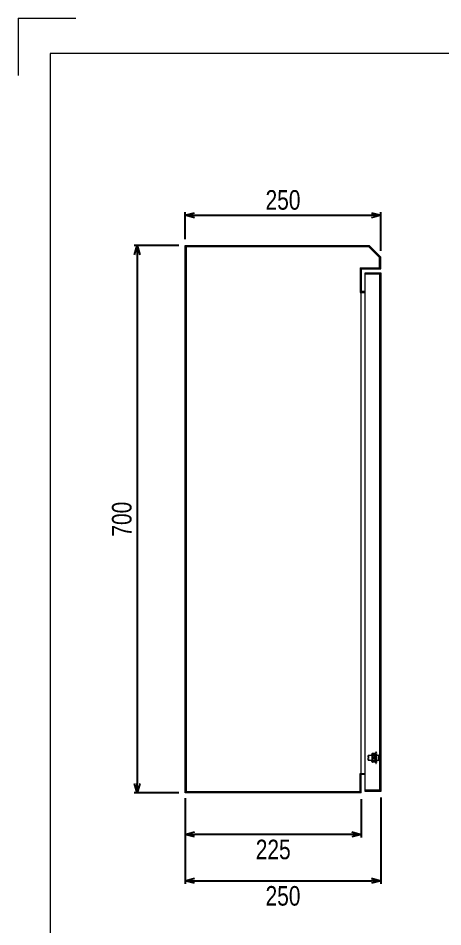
# Model space of a CAD drawing. Header units: millimetres. Extents: x 2362 to 5601, y 1237 to 3538.
# Drawn here: x 2362 to 2904, y 2376 to 3538 of the extents above; entities that cross this region are included whole.
import ezdxf

# ---------------------------------------------------------------- set-up
doc = ezdxf.new("R2010")
doc.units = ezdxf.units.MM
doc.linetypes.add('HIDDEN', pattern=[1.905, 1.27, -0.635])
for name, color, linetype in [('AMLAYER_BENDLINE_BACK', 1, 'HIDDEN'), ('BUSBAR', 3, 'Continuous'), ('FRAME070', 5, 'Continuous'), ('FRAME200', 8, 'Continuous'), ('GR1-1', 3, 'Continuous')]:
    doc.layers.add(name, color=color, linetype=linetype)
doc.styles.add('TAMCO', font='cordia.shx', dxfattribs={"width": 0.8, "height": 25})
doc.dimstyles.new('TAMCO', dxfattribs={"dimtxt": 25, "dimasz": 12, "dimexe": 4, "dimexo": 8, "dimgap": 7, "dimtad": 2, "dimdec": 1, "dimdsep": 46, "dimtxsty": 'TAMCO', "dimblk": 'OPEN30', "dimcen": 2.5, "dimclrd": 4, "dimclre": 4, "dimclrt": 3, "dimadec": 0, "dimazin": 0, "dimtfac": 1, "dimtdec": 1, "dimtmove": 0, "dimatfit": 3, "dimldrblk": 'OPEN30', "dimfxl": 1, "dimarcsym": 0})

# ---------------------------------------------------------------- blocks, each defined once
blk = doc.blocks.new('_Open30')
at = {"color": 0, "linetype": 'ByBlock', "lineweight": -2}
for p, q in [((-1, 0.268), (0, 0)), ((0, 0), (-1, -0.268)), ((0, 0), (-1, 0))]:
    blk.add_line(p, q, dxfattribs=at)
blk = doc.blocks.new('*D49')
at = {"color": 4, "lineweight": -2}
for p, q in [((2567, 3247.2), (2509.6, 3247.2)), ((2513.6, 3235.2), (2513.6, 2559.2)), ((2567, 2547.2), (2509.6, 2547.2))]:
    blk.add_line(p, q, dxfattribs=at)
at = {"layer": 'DEFPOINTS', "color": 0}
for p in [(2575, 3247.2), (2513.6, 2547.2), (2575, 2547.2)]:
    blk.add_point(p, dxfattribs=at)
at = {"color": 4, "lineweight": -2, "xscale": 12, "yscale": 12, "zscale": 12}
for p, rotation in [((2513.6, 3247.2), 90), ((2513.6, 2547.2), 270)]:
    blk.add_blockref('_Open30', p, dxfattribs=dict(at, rotation=rotation))
at = {"color": 3, "lineweight": 9, "insert": (2494.1, 2897.2), "char_height": 25, "attachment_point": 5, "rotation": 90, "style": 'TAMCO'}
blk.add_mtext('700', dxfattribs=at)
blk = doc.blocks.new('*D42')
at = {"color": 4, "lineweight": -2}
for p, q in [((2575, 3255.2), (2575, 3289.7)), ((2825, 3240.2), (2825, 3289.7)), ((2587, 3285.7), (2813, 3285.7))]:
    blk.add_line(p, q, dxfattribs=at)
at = {"layer": 'DEFPOINTS', "color": 0}
for p in [(2825, 3285.7), (2575, 3247.2), (2825, 3232.2)]:
    blk.add_point(p, dxfattribs=at)
at = {"color": 4, "lineweight": -2, "xscale": 12, "yscale": 12, "zscale": 12, "rotation": 180}
blk.add_blockref('_Open30', (2575, 3285.7), dxfattribs=at)
at = {"color": 4, "lineweight": -2, "xscale": 12, "yscale": 12, "zscale": 12}
blk.add_blockref('_Open30', (2825, 3285.7), dxfattribs=at)
at = {"color": 3, "lineweight": 9, "insert": (2700, 3305.2), "char_height": 25, "attachment_point": 5, "style": 'TAMCO'}
blk.add_mtext('250', dxfattribs=at)
blk = doc.blocks.new('*D54')
at = {"layer": 'BUSBAR', "color": 4, "lineweight": -2}
for p, q in [((2575, 2540.7), (2575, 2490.3)), ((2800, 2539.2), (2800, 2490.3)), ((2788, 2494.3), (2587, 2494.3))]:
    blk.add_line(p, q, dxfattribs=at)
at = {"layer": 'DEFPOINTS', "color": 0}
for p in [(2575, 2548.7), (2800, 2547.2), (2575, 2494.3)]:
    blk.add_point(p, dxfattribs=at)
at = {"layer": 'BUSBAR', "color": 4, "lineweight": -2, "xscale": 12, "yscale": 12, "zscale": 12, "rotation": 180}
blk.add_blockref('_Open30', (2575, 2494.3), dxfattribs=at)
at = {"layer": 'BUSBAR', "color": 4, "lineweight": -2, "xscale": 12, "yscale": 12, "zscale": 12}
blk.add_blockref('_Open30', (2800, 2494.3), dxfattribs=at)
at = {"layer": 'BUSBAR', "color": 3, "lineweight": 9, "insert": (2687.5, 2474.8), "char_height": 25, "attachment_point": 5, "style": 'TAMCO'}
blk.add_mtext('225', dxfattribs=at)
blk = doc.blocks.new('*D55')
at = {"layer": 'BUSBAR', "color": 4, "lineweight": -2}
for p, q in [((2575, 2539.2), (2575, 2431)), ((2825, 2541.2), (2825, 2431)), ((2587, 2435), (2813, 2435))]:
    blk.add_line(p, q, dxfattribs=at)
at = {"layer": 'DEFPOINTS', "color": 0}
for p in [(2575, 2547.2), (2825, 2549.2), (2825, 2435)]:
    blk.add_point(p, dxfattribs=at)
at = {"layer": 'BUSBAR', "color": 4, "lineweight": -2, "xscale": 12, "yscale": 12, "zscale": 12, "rotation": 180}
blk.add_blockref('_Open30', (2575, 2435), dxfattribs=at)
at = {"layer": 'BUSBAR', "color": 4, "lineweight": -2, "xscale": 12, "yscale": 12, "zscale": 12}
blk.add_blockref('_Open30', (2825, 2435), dxfattribs=at)
at = {"layer": 'BUSBAR', "color": 3, "lineweight": 9, "insert": (2700, 2415.5), "char_height": 25, "attachment_point": 5, "style": 'TAMCO'}
blk.add_mtext('250', dxfattribs=at)
blk = doc.blocks.new('6X10')
at = {"color": 1, "linetype": 'HIDDEN', "lineweight": 9}
for p, q in [((44520.2, -24181.2), (44520.2, -24186.1)), ((44520.8, -24180.6), (44520.8, -24186.6)), ((44534.4, -24180.6), (44534, -24180.6)), ((44534, -24180.6), (44534, -24180.8)), ((44534.4, -24180.7), (44534, -24180.7)), ((44534.4, -24180.7), (44534, -24180.7)), ((44534.4, -24180.7), (44534, -24180.7)), ((44534, -24180.8), (44534, -24180.7)), ((44534, -24180.7), (44534, -24181.1)), ((44534.4, -24180.8), (44534, -24180.8)), ((44534.4, -24180.8), (44534, -24180.8)), ((44534.4, -24180.9), (44534, -24180.9)), ((44534.4, -24181), (44534, -24181)), ((44534.4, -24181.1), (44534, -24181.1)), ((44534, -24181.4), (44534, -24181.1)), ((44534.4, -24181.2), (44534, -24181.2)), ((44534.4, -24181.4), (44534, -24181.4)), ((44534, -24181.4), (44534, -24182)), ((44534.4, -24181.5), (44534, -24181.5)), ((44534.4, -24181.6), (44534, -24181.6)), ((44534.4, -24181.7), (44534, -24181.7)), ((44534.4, -24181.9), (44534, -24181.9)), ((44534, -24182), (44534, -24182.2)), ((44534.4, -24182.1), (44534, -24182.1)), ((44534.4, -24182.2), (44534, -24182.2)), ((44534, -24182.8), (44534, -24182.2)), ((44534.4, -24182.4), (44534, -24182.4)), ((44534.4, -24182.6), (44534, -24182.6)), ((44534, -24182.8), (44534, -24182.9)), ((44534.4, -24182.8), (44534, -24182.8)), ((44534, -24182.9), (44534, -24183.7)), ((44534.4, -24182.9), (44534, -24182.9)), ((44534.4, -24183.1), (44534, -24183.1)), ((44534.4, -24183.4), (44534, -24183.4)), ((44534.4, -24183.6), (44534, -24183.6)), ((44534.4, -24183.7), (44534, -24183.7)), ((44534, -24184.3), (44534, -24183.7)), ((44534, -24183.7), (44534, -24183.7)), ((44534.4, -24183.9), (44534, -24183.9)), ((44534.4, -24184.2), (44534, -24184.2)), ((44534.4, -24184.3), (44534, -24184.3)), ((44534, -24184.3), (44534, -24184.4)), ((44534, -24184.4), (44534, -24184.5)), ((44534.4, -24184.5), (44534, -24184.5)), ((44534, -24184.5), (44534, -24184.6)), ((44534, -24184.6), (44534, -24185.4)), ((44534.4, -24184.7), (44534, -24184.7)), ((44534.4, -24184.9), (44534, -24184.9)), ((44534.4, -24185.1), (44534, -24185.1)), ((44534.4, -24185.2), (44534, -24185.2)), ((44534.4, -24185.4), (44534, -24185.4)), ((44534, -24185.7), (44534, -24185.4)), ((44534.4, -24185.6), (44534, -24185.6)), ((44534.6, -24180.6), (44534.4, -24180.6)), ((44534.6, -24180.6), (44534.4, -24180.6)), ((44534.6, -24180.6), (44534.4, -24180.6)), ((44534.4, -24180.6), (44534.4, -24180.8)), ((44534.6, -24180.7), (44534.4, -24180.7)), ((44534.6, -24180.7), (44534.4, -24180.7)), ((44534.4, -24180.7), (44534.4, -24181.4)), ((44534.4, -24180.7), (44534.4, -24180.8)), ((44534.6, -24180.7), (44534.4, -24180.7)), ((44534.6, -24180.7), (44534.4, -24180.7)), ((44534.6, -24180.8), (44534.4, -24180.8)), ((44534.6, -24180.8), (44534.4, -24180.8)), ((44534.6, -24180.9), (44534.4, -24180.9)), ((44534.6, -24181.1), (44534.4, -24181.1)), ((44534.6, -24181.2), (44534.4, -24181.2)), ((44534.6, -24181.4), (44534.4, -24181.4)), ((44534.6, -24181.4), (44534.4, -24181.4)), ((44534.4, -24181.6), (44534.4, -24181.4)), ((44534.4, -24182), (44534.4, -24181.6)), ((44534.6, -24181.7), (44534.4, -24181.7)), ((44534.6, -24181.9), (44534.4, -24181.9)), ((44534.6, -24182), (44534.4, -24182)), ((44534.4, -24182), (44534.4, -24182.9)), ((44534.6, -24182.3), (44534.4, -24182.3)), ((44534.6, -24182.6), (44534.4, -24182.6)), ((44534.6, -24182.6), (44534.4, -24182.6)), ((44534.4, -24183.6), (44534.4, -24182.9)), ((44534.6, -24182.9), (44534.4, -24182.9)), ((44534.4, -24182.9), (44534.4, -24182.9)), ((44534.6, -24183), (44534.4, -24183)), ((44534.6, -24183.3), (44534.4, -24183.3)), ((44534.4, -24183.6), (44534.4, -24183.7)), ((44534.6, -24183.6), (44534.4, -24183.6)), ((44534.4, -24183.6), (44534.4, -24183.6)), ((44534.6, -24183.7), (44534.4, -24183.7)), ((44534.4, -24183.7), (44534.4, -24184.6)), ((44534.6, -24184), (44534.4, -24184)), ((44534.6, -24184.3), (44534.4, -24184.3)), ((44534.6, -24184.4), (44534.4, -24184.4)), ((44534.4, -24185.1), (44534.4, -24184.6)), ((44534.6, -24184.6), (44534.4, -24184.6)), ((44534.6, -24184.7), (44534.4, -24184.7)), ((44534.6, -24185), (44534.4, -24185)), ((44534.4, -24185.2), (44534.4, -24185.1)), ((44534.4, -24185.4), (44534.4, -24185.2)), ((44534.6, -24185.3), (44534.4, -24185.3)), ((44534.4, -24185.4), (44534.4, -24186.1)), ((44534.6, -24185.4), (44534.4, -24185.4)), ((44534.6, -24185.6), (44534.4, -24185.6)), ((44534.6, -24180.2), (44534.6, -24187.1)), ((44535.2, -24180.2), (44535.2, -24187.1)), ((44534.4, -24185.7), (44534, -24185.7)), ((44534, -24185.7), (44534, -24185.8)), ((44534.4, -24185.8), (44534, -24185.8)), ((44534, -24185.8), (44534, -24186.1)), ((44534.4, -24185.9), (44534, -24185.9)), ((44534.4, -24186.1), (44534, -24186.1)), ((44534, -24186.1), (44534, -24186.6)), ((44534.4, -24186.2), (44534, -24186.2)), ((44534.4, -24186.3), (44534, -24186.3)), ((44534.4, -24186.4), (44534, -24186.4)), ((44534.4, -24186.5), (44534, -24186.5)), ((44534.4, -24186.5), (44534, -24186.5)), ((44534.4, -24186.6), (44534, -24186.6)), ((44534.4, -24186.6), (44534, -24186.6)), ((44534.4, -24186.6), (44534, -24186.6)), ((44534.4, -24186.6), (44534, -24186.6)), ((44534, -24186.6), (44534, -24186.7)), ((44534.6, -24185.9), (44534.4, -24185.9)), ((44534.6, -24185.9), (44534.4, -24185.9)), ((44534.4, -24186.2), (44534.4, -24186.1)), ((44534.6, -24186.1), (44534.4, -24186.1)), ((44534.6, -24186.2), (44534.4, -24186.2)), ((44534.4, -24186.3), (44534.4, -24186.2)), ((44534.4, -24186.6), (44534.4, -24186.3)), ((44534.6, -24186.4), (44534.4, -24186.4)), ((44534.6, -24186.5), (44534.4, -24186.5)), ((44534.4, -24186.6), (44534.4, -24186.9)), ((44534.6, -24186.6), (44534.4, -24186.6)), ((44534.6, -24186.7), (44534.4, -24186.7)), ((44534.6, -24186.8), (44534.4, -24186.8)), ((44534.6, -24186.9), (44534.4, -24186.9)), ((44534.6, -24186.9), (44534.4, -24186.9)), ((44534.6, -24186.9), (44534.4, -24186.9)), ((44534.6, -24187), (44534.5, -24187)), ((44534.6, -24187), (44534.5, -24187))]:
    blk.add_line(p, q, dxfattribs=at)
for centre, start, end in [((44534.9, -24180.2), 0, 180), ((44534.9, -24187.1), 180, 0)]:
    blk.add_arc(centre, 0.297, start, end, dxfattribs=at)
for points, degree in [([(44520.8, -24180.6), (44520.2, -24181.2)], 1), ([(44534.4, -24180.6), (44534, -24180.6)], 1), ([(44534.6, -24180.6), (44534.4, -24180.6)], 1), ([(44535.2, -24180.2), (44535.2, -24180.2)], 1), ([(44520.2, -24186.1), (44520.8, -24186.6)], 1), ([(44534, -24186.6), (44534.4, -24186.6)], 1), ([(44534.6, -24186.8), (44534.5, -24186.8), (44534.4, -24186.8), (44534.3, -24186.9)], 3), ([(44534.3, -24186.9), (44534.4, -24186.8), (44534.5, -24186.8), (44534.6, -24186.8)], 3), ([(44534.3, -24186.9), (44534.4, -24186.9), (44534.5, -24186.9), (44534.6, -24187)], 3), ([(44534.5, -24187), (44534.6, -24187)], 1), ([(44535.2, -24187.1), (44535.2, -24187.1)], 1)]:
    blk.add_open_spline(points, degree=degree, dxfattribs=at)
at = {"color": 1, "lineweight": 9}
for points in [[(44534, -24180.6), (44520.8, -24180.6)], [(44520.8, -24186.6), (44534, -24186.6)]]:
    blk.add_open_spline(points, degree=1, dxfattribs=at)
at = {"color": 1, "linetype": 'HIDDEN', "lineweight": 9}
for points, knots in [([(44534, -24180.6), (44534.1, -24180.6), (44534.3, -24180.5), (44534.5, -24180.3), (44534.6, -24180.3)], [0, 0, 0, 0, 0.559493, 1, 1, 1, 1]), ([(44534.6, -24180.3), (44534.5, -24180.4), (44534.3, -24180.5), (44534.1, -24180.6), (44534, -24180.7)], [0, 0, 0, 0, 0.374625, 1, 1, 1, 1]), ([(44534.6, -24180.3), (44534.5, -24180.3), (44534.3, -24180.4), (44534.1, -24180.6), (44534, -24180.6)], [0, 0, 0, 0, 0.374628, 1, 1, 1, 1]), ([(44534, -24180.7), (44534.1, -24180.6), (44534.3, -24180.5), (44534.5, -24180.4), (44534.6, -24180.3)], [0, 0, 0, 0, 0.625374, 1, 1, 1, 1]), ([(44534.6, -24180.4), (44534.5, -24180.5), (44534.3, -24180.6), (44534.1, -24180.7), (44534, -24180.8)], [0, 0, 0, 0, 0.440506, 1, 1, 1, 1]), ([(44534, -24180.8), (44534.1, -24180.7), (44534.3, -24180.6), (44534.5, -24180.5), (44534.6, -24180.4)], [0, 0, 0, 0, 0.559495, 1, 1, 1, 1]), ([(44534, -24180.9), (44534.1, -24180.8), (44534.3, -24180.8), (44534.5, -24180.7), (44534.6, -24180.6)], [0, 0, 0, 0, 0.625372, 1, 1, 1, 1]), ([(44534.6, -24180.8), (44534.5, -24180.8), (44534.3, -24180.6), (44534.1, -24180.7), (44534, -24180.7)], [0, 0, 0, 0, 0.440505, 1, 1, 1, 1]), ([(44534.6, -24180.8), (44534.5, -24180.8), (44534.3, -24180.5), (44534.1, -24180.6), (44534, -24180.7)], [0, 0, 0, 0, 0.374628, 1, 1, 1, 1]), ([(44534.6, -24180.9), (44534.5, -24180.9), (44534.3, -24181), (44534.1, -24181.1), (44534, -24181.1)], [0, 0, 0, 0, 0.374627, 1, 1, 1, 1]), ([(44534, -24181.2), (44534.1, -24181.1), (44534.3, -24181), (44534.5, -24180.9), (44534.6, -24180.9)], [0, 0, 0, 0, 0.625375, 1, 1, 1, 1]), ([(44534, -24181.4), (44534.1, -24181.3), (44534.3, -24181.2), (44534.5, -24181.2), (44534.6, -24181.1)], [0, 0, 0, 0, 0.625374, 1, 1, 1, 1]), ([(44534.6, -24181.2), (44534.5, -24181.2), (44534.3, -24181.3), (44534.1, -24181.4), (44534, -24181.4)], [0, 0, 0, 0, 0.374628, 1, 1, 1, 1]), ([(44534, -24181.7), (44534.1, -24181.6), (44534.3, -24181.6), (44534.5, -24181.5), (44534.6, -24181.4)], [0, 0, 0, 0, 0.625372, 1, 1, 1, 1]), ([(44534.6, -24181.8), (44534.5, -24181.8), (44534.3, -24181.9), (44534.1, -24182), (44534, -24182)], [0, 0, 0, 0, 0.374626, 1, 1, 1, 1]), ([(44534.6, -24181.8), (44534.4, -24181.8), (44534.2, -24181.9), (44534, -24181.9), (44534, -24181.9)], [0, 0, 0, 0, 0.950163, 1, 1, 1, 1]), ([(44534, -24182.3), (44534.1, -24182.2), (44534.3, -24182.2), (44534.5, -24182.2), (44534.6, -24182.1)], [0, 0, 0, 0, 0.625372, 1, 1, 1, 1]), ([(44534.6, -24182.5), (44534.5, -24182.5), (44534.3, -24182.5), (44534.1, -24182.5), (44534, -24182.6)], [0, 0, 0, 0, 0.440506, 1, 1, 1, 1]), ([(44534, -24182.6), (44534, -24182.6), (44534.2, -24182.6), (44534.4, -24182.5), (44534.6, -24182.5)], [0, 0, 0, 0, 0.049836, 1, 1, 1, 1]), ([(44534.6, -24182.9), (44534.5, -24182.9), (44534.3, -24182.9), (44534.1, -24183), (44534, -24183)], [0, 0, 0, 0, 0.374622, 1, 1, 1, 1]), ([(44534, -24182.9), (44534.1, -24182.9), (44534.3, -24182.9), (44534.5, -24182.9), (44534.6, -24182.9)], [0, 0, 0, 0, 0.625373, 1, 1, 1, 1]), ([(44534, -24183.3), (44534.1, -24183.3), (44534.3, -24183.3), (44534.5, -24183.3), (44534.6, -24183.2)], [0, 0, 0, 0, 0.559496, 1, 1, 1, 1]), ([(44534.6, -24183.6), (44534.5, -24183.7), (44534.3, -24183.7), (44534.1, -24183.7), (44534, -24183.7)], [0, 0, 0, 0, 0.374629, 1, 1, 1, 1]), ([(44534.6, -24183.6), (44534.5, -24183.6), (44534.3, -24183.6), (44534.1, -24183.6), (44534, -24183.6)], [0, 0, 0, 0, 0.374629, 1, 1, 1, 1]), ([(44534, -24184), (44534, -24184), (44534.2, -24184), (44534.4, -24184), (44534.6, -24184)], [0, 0, 0, 0, 0.049836, 1, 1, 1, 1]), ([(44534.6, -24184.4), (44534.5, -24184.4), (44534.3, -24184.4), (44534.1, -24184.3), (44534, -24184.3)], [0, 0, 0, 0, 0.374627, 1, 1, 1, 1]), ([(44534, -24184.4), (44534.1, -24184.4), (44534.3, -24184.4), (44534.5, -24184.4), (44534.6, -24184.4)], [0, 0, 0, 0, 0.625373, 1, 1, 1, 1]), ([(44534, -24184.6), (44534.1, -24184.7), (44534.3, -24184.7), (44534.5, -24184.8), (44534.6, -24184.8)], [0, 0, 0, 0, 0.559496, 1, 1, 1, 1]), ([(44534.6, -24184.8), (44534.4, -24184.8), (44534.2, -24184.8), (44534, -24184.7), (44534, -24184.7)], [0, 0, 0, 0, 0.950164, 1, 1, 1, 1]), ([(44534, -24185), (44534.1, -24185.1), (44534.3, -24185.1), (44534.5, -24185.1), (44534.6, -24185.2)], [0, 0, 0, 0, 0.625375, 1, 1, 1, 1]), ([(44534.6, -24185.5), (44534.5, -24185.5), (44534.3, -24185.4), (44534.1, -24185.3), (44534, -24185.3)], [0, 0, 0, 0, 0.374626, 1, 1, 1, 1]), ([(44534.6, -24185.5), (44534.5, -24185.5), (44534.3, -24185.4), (44534.1, -24185.4), (44534, -24185.4)], [0, 0, 0, 0, 0.440506, 1, 1, 1, 1]), ([(44534, -24185.6), (44534.1, -24185.7), (44534.3, -24185.7), (44534.5, -24185.8), (44534.6, -24185.9)], [0, 0, 0, 0, 0.625376, 1, 1, 1, 1]), ([(44534.1, -24180.6), (44534.2, -24180.6), (44534.4, -24180.7), (44534.5, -24180.6), (44534.6, -24180.6)], [0.1790506, 0.1790506, 0.1790506, 0.1790506, 0.6253726, 1, 1, 1, 1]), ([(44534.6, -24186.1), (44534.5, -24186.1), (44534.3, -24186), (44534.1, -24185.9), (44534, -24185.9)], [0, 0, 0, 0, 0.374626, 1, 1, 1, 1]), ([(44534, -24185.9), (44534.1, -24186), (44534.3, -24186), (44534.5, -24186.1), (44534.6, -24186.1)], [0, 0, 0, 0, 0.625374, 1, 1, 1, 1]), ([(44534, -24186.1), (44534.1, -24186.2), (44534.3, -24186.3), (44534.5, -24186.4), (44534.6, -24186.4)], [0, 0, 0, 0, 0.625373, 1, 1, 1, 1]), ([(44534.6, -24186.4), (44534.5, -24186.4), (44534.3, -24186.3), (44534.1, -24186.2), (44534, -24186.2)], [0, 0, 0, 0, 0.37463, 1, 1, 1, 1]), ([(44534, -24186.4), (44534.1, -24186.4), (44534.3, -24186.5), (44534.5, -24186.6), (44534.6, -24186.7)], [0, 0, 0, 0, 0.625374, 1, 1, 1, 1]), ([(44534.6, -24186.9), (44534.4, -24186.8), (44534.2, -24186.7), (44534, -24186.5), (44534, -24186.5)], [0, 0, 0, 0, 0.950164, 1, 1, 1, 1]), ([(44534.6, -24186.9), (44534.5, -24186.8), (44534.3, -24186.7), (44534.1, -24186.6), (44534, -24186.6)], [0, 0, 0, 0, 0.374625, 1, 1, 1, 1]), ([(44534, -24186.7), (44534.1, -24186.8), (44534.3, -24186.9), (44534.5, -24187), (44534.6, -24187.1)], [0, 0, 0, 0, 0.625372, 1, 1, 1, 1]), ([(44534.6, -24187), (44534.5, -24187), (44534.4, -24186.9), (44534.3, -24186.8), (44534.2, -24186.8)], [0, 0, 0, 0, 0.3746281, 0.6864114, 0.6864114, 0.6864114, 0.6864114]), ([(44534.6, -24187), (44534.5, -24186.9), (44534.4, -24186.8), (44534.3, -24186.9), (44534.3, -24186.9)], [0, 0, 0, 0, 0.3746265, 0.4980991, 0.4980991, 0.4980991, 0.4980991]), ([(44534.3, -24186.9), (44534.3, -24186.9), (44534.4, -24186.8), (44534.5, -24186.9), (44534.6, -24186.9)], [0.4828472, 0.4828472, 0.4828472, 0.4828472, 0.6253746, 1, 1, 1, 1])]:
    blk.add_open_spline(points, degree=3, knots=knots, dxfattribs=at)
at = {"layer": 'AMLAYER_BENDLINE_BACK', "color": 1, "lineweight": 9}
for p, q in [((44525.3, -24178.7), (44525.3, -24181.9)), ((44525.3, -24181.9), (44525.3, -24186.8)), ((44525.6, -24181.1), (44525.6, -24186.1)), ((44529.5, -24178.2), (44525.9, -24178.2)), ((44529.5, -24179.2), (44525.9, -24179.2)), ((44529.5, -24182.7), (44525.9, -24182.7)), ((44529.5, -24184.6), (44525.9, -24184.6)), ((44530.2, -24176.9), (44530.2, -24190.4)), ((44530.9, -24182.8), (44530.9, -24181.1)), ((44530.9, -24186.1), (44530.9, -24182.8)), ((44531.2, -24186.6), (44531.2, -24180.6)), ((44531.3, -24177.1), (44531.3, -24190.2)), ((44525.3, -24186.8), (44525.3, -24188.6)), ((44529.5, -24188.1), (44525.9, -24188.1)), ((44529.5, -24189.1), (44525.9, -24189.1))]:
    blk.add_line(p, q, dxfattribs=at)
for centre, start, end in [((44530.7, -24177.1), 0, 160), ((44530.7, -24190.2), 200, 0)]:
    blk.add_arc(centre, 0.567, start, end, dxfattribs=at)
for points, knots in [([(44525.9, -24178.2), (44525.6, -24178.4), (44525.3, -24178.5), (44525.3, -24178.7), (44525.3, -24178.7)], [0, 0, 0, 0, 0.896037, 1, 1, 1, 1]), ([(44525.3, -24180.5), (44525.3, -24179.9), (44525.4, -24179.1), (44525.8, -24178.4), (44525.9, -24178.2)], [0, 0, 0, 0, 0.801464, 1, 1, 1, 1]), ([(44525.3, -24178.7), (44525.3, -24178.8), (44525.4, -24179), (44525.8, -24179.2), (44525.9, -24179.2)], [0, 0, 0, 0, 0.801462, 1, 1, 1, 1]), ([(44525.9, -24179.2), (44525.8, -24179.4), (44525.4, -24180.3), (44525.3, -24181.2), (44525.3, -24181.9)], [0, 0, 0, 0, 0.263254, 1, 1, 1, 1]), ([(44525.9, -24182.7), (44525.6, -24182), (44525.3, -24181.3), (44525.3, -24180.5), (44525.3, -24180.5)], [0, 0, 0, 0, 0.896037, 1, 1, 1, 1]), ([(44525.3, -24181.9), (44525.3, -24182), (44525.3, -24182.9), (44525.5, -24183.8), (44525.9, -24184.6), (44525.9, -24184.6)], [0, 0, 0, 0, 0.148485, 0.965571, 1, 1, 1, 1]), ([(44525.9, -24182.7), (44525.8, -24182.9), (44525.4, -24183.8), (44525.3, -24184.7), (44525.3, -24185.4)], [0, 0, 0, 0, 0.263254, 1, 1, 1, 1]), ([(44525.9, -24184.6), (44525.6, -24185.2), (44525.3, -24186), (44525.3, -24186.7), (44525.3, -24186.8)], [0, 0, 0, 0, 0.896036, 1, 1, 1, 1]), ([(44525.3, -24185.4), (44525.3, -24185.5), (44525.3, -24186.4), (44525.5, -24187.3), (44525.9, -24188.1), (44525.9, -24188.1)], [0, 0, 0, 0, 0.148485, 0.965571, 1, 1, 1, 1]), ([(44529.5, -24179.2), (44529.4, -24179), (44529.1, -24178.7), (44529.4, -24178.4), (44529.5, -24178.2)], [0, 0, 0, 0, 0.492148, 1, 1, 1, 1]), ([(44529.5, -24178.2), (44529.4, -24179), (44529.1, -24180.5), (44529.4, -24181.9), (44529.5, -24182.7)], [0, 0, 0, 0, 0.492148, 1, 1, 1, 1]), ([(44529.5, -24184.6), (44529.4, -24183.7), (44529.1, -24181.9), (44529.4, -24180.1), (44529.5, -24179.2)], [0, 0, 0, 0, 0.492148, 1, 1, 1, 1]), ([(44529.5, -24182.7), (44529.4, -24183.6), (44529.1, -24185.4), (44529.4, -24187.2), (44529.5, -24188.1)], [0, 0, 0, 0, 0.492148, 1, 1, 1, 1]), ([(44529.5, -24189.1), (44529.4, -24188.3), (44529.1, -24186.8), (44529.4, -24185.3), (44529.5, -24184.6)], [0, 0, 0, 0, 0.492149, 1, 1, 1, 1]), ([(44529.5, -24178.2), (44529.6, -24178.2), (44529.7, -24178.2), (44529.8, -24178.2), (44529.9, -24178.1), (44529.9, -24178), (44529.9, -24178), (44529.9, -24178)], [0, 0, 0, 0, 0.236183, 0.471396, 0.73246, 0.992086, 1, 1, 1, 1]), ([(44529.9, -24179), (44529.9, -24179), (44529.9, -24179), (44529.9, -24179.1), (44529.8, -24179.1), (44529.7, -24179.2), (44529.6, -24179.2), (44529.5, -24179.2)], [0, 0, 0, 0, 0.007913, 0.26753, 0.528598, 0.763816, 1, 1, 1, 1]), ([(44529.5, -24182.7), (44529.6, -24182.7), (44529.7, -24182.7), (44529.8, -24182.7), (44529.9, -24182.7), (44529.9, -24182.7), (44529.9, -24182.6), (44529.9, -24182.6)], [0, 0, 0, 0, 0.236186, 0.471401, 0.732468, 0.992093, 1, 1, 1, 1]), ([(44529.9, -24184.6), (44529.9, -24184.6), (44529.9, -24184.6), (44529.9, -24184.6), (44529.8, -24184.6), (44529.7, -24184.6), (44529.6, -24184.6), (44529.5, -24184.6)], [0, 0, 0, 0, 0.007907, 0.267531, 0.528599, 0.763814, 1, 1, 1, 1]), ([(44529.9, -24178), (44529.9, -24178), (44529.7, -24178.2), (44529.5, -24178.6), (44529.8, -24178.8), (44529.9, -24179)], [0, 0, 0, 0, 0.118084, 0.592259, 1, 1, 1, 1]), ([(44529.9, -24182.6), (44529.9, -24182.5), (44529.7, -24181.6), (44529.5, -24180), (44529.8, -24178.6), (44529.9, -24178)], [0, 0, 0, 0, 0.118083, 0.592258, 1, 1, 1, 1]), ([(44529.6, -24178.3), (44529.6, -24178.3), (44529.6, -24178.3), (44529.7, -24178.3), (44529.8, -24178.2), (44529.8, -24178.1)], [0, 0, 0, 0, 0.006763, 0.854115, 1, 1, 1, 1]), ([(44529.9, -24179), (44529.9, -24179.2), (44529.7, -24180.3), (44529.5, -24182.2), (44529.8, -24183.9), (44529.9, -24184.6)], [0, 0, 0, 0, 0.118083, 0.592258, 1, 1, 1, 1]), ([(44529.9, -24188.3), (44529.9, -24188.1), (44529.7, -24187), (44529.5, -24185.1), (44529.8, -24183.4), (44529.9, -24182.6)], [0, 0, 0, 0, 0.118083, 0.592259, 1, 1, 1, 1]), ([(44529.9, -24184.6), (44529.9, -24184.8), (44529.7, -24185.7), (44529.5, -24187.3), (44529.8, -24188.7), (44529.9, -24189.3)], [0, 0, 0, 0, 0.118083, 0.592258, 1, 1, 1, 1]), ([(44525.3, -24186.8), (44525.3, -24187.4), (44525.4, -24188.2), (44525.8, -24188.9), (44525.9, -24189.1)], [0, 0, 0, 0, 0.801462, 1, 1, 1, 1]), ([(44525.9, -24189.1), (44525.6, -24188.9), (44525.3, -24188.8), (44525.3, -24188.6), (44525.3, -24188.6)], [0, 0, 0, 0, 0.896037, 1, 1, 1, 1]), ([(44529.5, -24188.1), (44529.4, -24188.3), (44529.1, -24188.6), (44529.4, -24188.9), (44529.5, -24189.1)], [0, 0, 0, 0, 0.492148, 1, 1, 1, 1]), ([(44529.5, -24188.1), (44529.6, -24188.1), (44529.7, -24188.1), (44529.8, -24188.2), (44529.9, -24188.2), (44529.9, -24188.3), (44529.9, -24188.3), (44529.9, -24188.3)], [0, 0, 0, 0, 0.236185, 0.471399, 0.732462, 0.992087, 1, 1, 1, 1]), ([(44529.9, -24189.3), (44529.9, -24189.3), (44529.9, -24189.3), (44529.9, -24189.2), (44529.8, -24189.1), (44529.7, -24189.1), (44529.6, -24189.1), (44529.5, -24189.1)], [0, 0, 0, 0, 0.007914, 0.267531, 0.5286, 0.763815, 1, 1, 1, 1]), ([(44529.8, -24189.1), (44529.7, -24189), (44529.5, -24188.7), (44529.8, -24188.5), (44529.9, -24188.3)], [0, 0, 0, 0, 0.500552, 1, 1, 1, 1])]:
    blk.add_open_spline(points, degree=3, knots=knots, dxfattribs=at)
for points in [[(44525.6, -24181.1), (44525.3, -24180.6)], [(44530.9, -24181.1), (44525.6, -24181.1)], [(44530.2, -24176.9), (44529.7, -24178.3)], [(44529.8, -24178.1), (44529.8, -24178.1)], [(44531.2, -24180.6), (44530.9, -24181.1)], [(44531.3, -24180.6), (44531.2, -24180.6)], [(44525.3, -24186.6), (44525.6, -24186.1)], [(44525.6, -24186.1), (44530.9, -24186.1)], [(44529.7, -24189), (44530.2, -24190.4)], [(44529.7, -24189), (44529.7, -24189)], [(44529.8, -24189.2), (44529.8, -24189.1)], [(44530.9, -24186.1), (44531.2, -24186.6)], [(44531.2, -24186.6), (44531.3, -24186.6)]]:
    blk.add_open_spline(points, degree=1, dxfattribs=at)

msp = doc.modelspace()

# ---------------------------------------------------------------- linework, layer by layer
at = {"lineweight": 9}
for p, q in [((2574.99, 3247.17), (2809.99, 3247.17)), ((2574.99, 3245.67), (2809.37, 3245.67)), ((2809.37, 3245.67), (2823.49, 3231.55)), ((2809.99, 3247.17), (2824.99, 3232.17)), ((2823.49, 3217.17), (2823.49, 3231.55)), ((2824.99, 3217.17), (2824.99, 3232.17)), ((2798.49, 3218.67), (2824.99, 3218.67)), ((2798.49, 3218.67), (2798.49, 3187.17)), ((2799.99, 3218.67), (2799.99, 3187.17)), ((2798.49, 3217.17), (2824.99, 3217.17)), ((2804.99, 3212.17), (2824.99, 3212.17)), ((2804.99, 2549.17), (2804.99, 3212.17)), ((2804.99, 3210.67), (2824.99, 3210.67)), ((2823.49, 3212.17), (2823.49, 2549.17)), ((2824.99, 3212.17), (2824.99, 2549.17)), ((2798.49, 3188.67), (2804.99, 3188.67)), ((2798.49, 3187.17), (2804.99, 3187.17)), ((2799.99, 2547.17), (2799.99, 3187.17)), ((2798.49, 2547.17), (2798.49, 2572.17)), ((2798.49, 2572.17), (2804.99, 2572.17)), ((2804.99, 2570.67), (2798.49, 2570.67)), ((2799.99, 2547.17), (2799.99, 2572.17)), ((2799.99, 2548.67), (2574.99, 2548.67)), ((2799.99, 2547.17), (2574.99, 2547.17)), ((2824.99, 2550.67), (2804.99, 2550.67)), ((2824.99, 2549.17), (2804.99, 2549.17))]:
    msp.add_line(p, q, dxfattribs=at)
at = {"layer": 'FRAME070', "lineweight": 9}
for p, q in [((5553.94, 3492.45), (2402.57, 3492.45)), ((2402.57, 3492.45), (2402.57, 1300.32)), ((5553.94, 3492.45), (2402.57, 3492.45)), ((2402.57, 3492.45), (2402.57, 1300.32))]:
    msp.add_line(p, q, dxfattribs=at)
at = {"layer": 'FRAME200', "lineweight": 9}
for q in [(2435.03, 3537.72), (2361.54, 3464.22), (2435.03, 3537.72), (2361.54, 3464.22)]:
    msp.add_line((2361.54, 3537.72), q, dxfattribs=at)
at = {"layer": 'GR1-1', "color": 0, "linetype": 'Continuous', "lineweight": 9}
for p, q in [((2574.99, 2547.17), (2574.99, 3247.17)), ((2576.49, 2547.17), (2576.49, 3247.17)), ((2799.99, 2548.67), (2574.99, 2548.67)), ((2798.69, 2548.67), (2797.19, 2548.67))]:
    msp.add_line(p, q, dxfattribs=at)

# ---------------------------------------------------------------- block references
at = {"layer": 'BUSBAR', "color": 2, "lineweight": 9}
msp.add_blockref('6X10', (-41711.71, 26775.81), dxfattribs=at)

# ---------------------------------------------------------------- dimensions: what is measured, and where the dimension line sits
at = {"lineweight": 9}
dim = msp.add_linear_dim(base=(2824.99, 3285.71), p1=(2574.99, 3247.17), p2=(2824.99, 3232.17), dimstyle='TAMCO', override={"dimtxsty": 'TAMCO'}, dxfattribs=at)
dim.commit()
dim.dimension.update_dxf_attribs({"geometry": '*D42', "text_midpoint": (2699.99, 3305.21)})
dim = msp.add_linear_dim(base=(2513.61, 2547.17), p1=(2574.99, 3247.17), p2=(2574.99, 2547.17), angle=90, dimstyle='TAMCO', override={"dimtxsty": 'TAMCO'}, dxfattribs=at)
dim.commit()
dim.dimension.update_dxf_attribs({"geometry": '*D49', "text_midpoint": (2494.11, 2897.17)})
at = {"layer": 'BUSBAR', "color": 2, "lineweight": 9}
for base, p1, p2, picture, middle in [((2824.99, 2434.97), (2574.99, 2547.17), (2824.99, 2549.17), '*D55', (2699.99, 2415.47)), ((2574.99, 2494.32), (2799.99, 2547.17), (2574.99, 2548.67), '*D54', (2687.49, 2474.82))]:
    dim = msp.add_linear_dim(base=base, p1=p1, p2=p2, dimstyle='TAMCO', dxfattribs=at)
    dim.commit()
    dim.dimension.update_dxf_attribs({"geometry": picture, "text_midpoint": middle})

doc.saveas('drawing.dxf')
